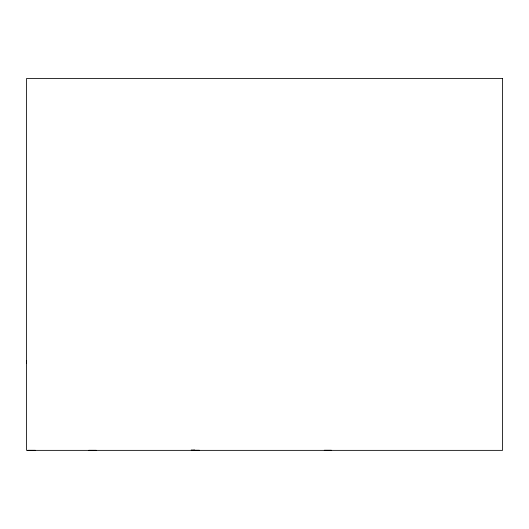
<?xml version="1.0" encoding="UTF-8"?>
<svg xmlns="http://www.w3.org/2000/svg" width="529" height="529" viewBox="0 0 529 529"><rect width="100%" height="100%" fill="white"/><g stroke="black" fill="none" stroke-linecap="round" stroke-linejoin="round"><path stroke-width="0.79" d="M27.852 450.318L35.291 450.318M88.779 450.318L96.218 450.318M192.358 450.258L199.36 450.258M324.264 450.258L331.352 450.258M192.933 450.51L198.785 450.51M324.839 450.51L330.77 450.51M26.45 360.633L26.45 363.608M194.487 449.961A6.236 6.236 0 0 1 191.247 449.961M502.55 78.49L26.556 78.49L26.556 450.364L502.55 450.364L502.55 78.49"/></g></svg>
